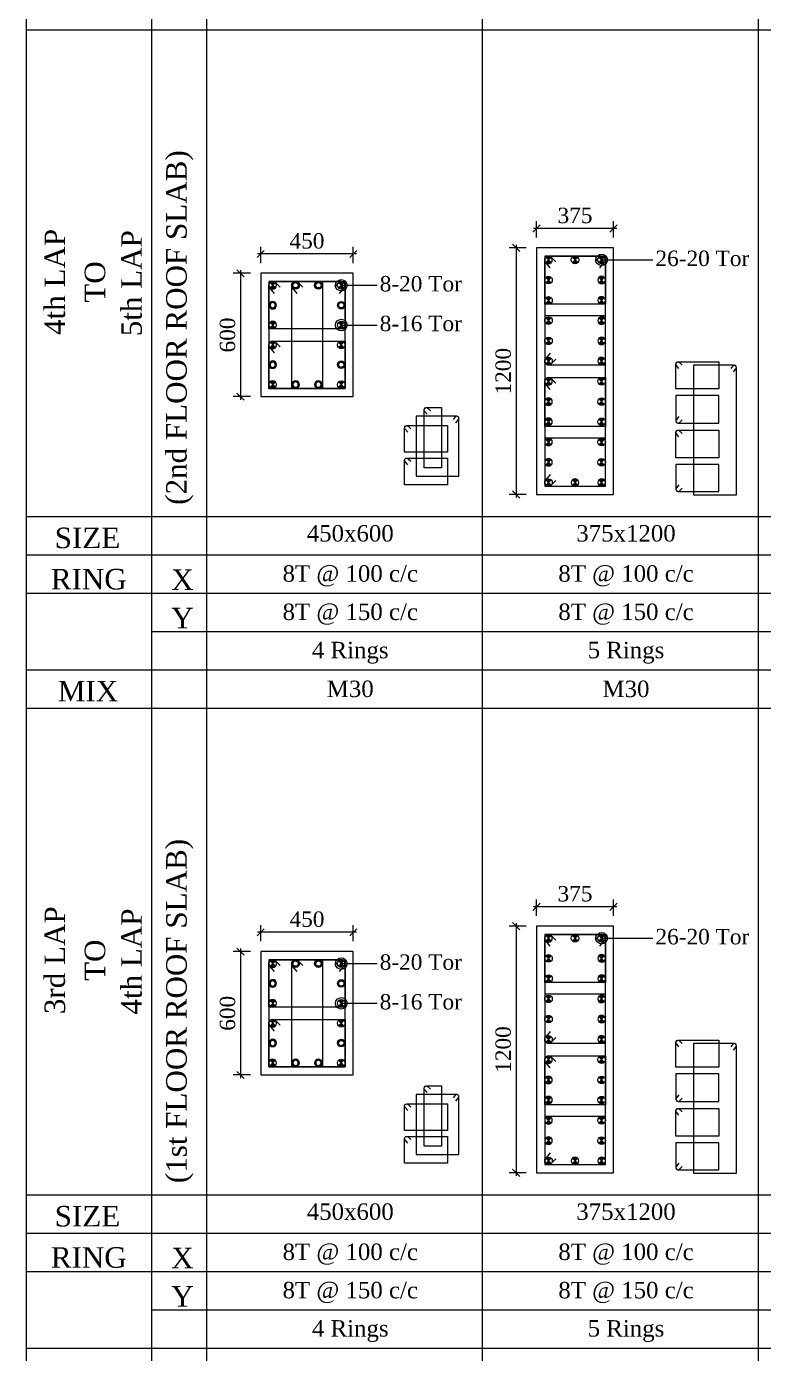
# Model space of a CAD drawing. Header units: metres. Extents: x 95882 to 260884, y 3603 to 81317.
# Drawn here: x 177085 to 180667, y 19469 to 25923 of the extents above; entities that cross this region are included whole.
import ezdxf
from ezdxf.enums import TextEntityAlignment as Align

# ---------------------------------------------------------------- set-up
doc = ezdxf.new("R2010")
doc.units = ezdxf.units.M
doc.header["$LTSCALE"] = 0.05
doc.header["$MEASUREMENT"] = 0
doc.header["$PDMODE"] = 34
doc.header["$PDSIZE"] = -2.5
doc.layers.get('0').update_dxf_attribs({"linetype": 'CONTINUOUS', "lineweight": 0})
doc.layers.get('DEFPOINTS').update_dxf_attribs({"linetype": 'CONTINUOUS'})
for name, color, linetype, lineweight in [('S-DIM-R', 7, 'CONTINUOUS', 9), ('S-SECTION', 5, 'CONTINUOUS', 5), ('S-SECTION MARK', 124, 'CONTINUOUS', 0), ('S-SHEET', 251, 'CONTINUOUS', 0), ('S-STEEL COL_DIA', 1, 'CONTINUOUS', 9), ('S-STEEL RING', 1, 'CONTINUOUS', 9), ('S-TEXT', 7, 'CONTINUOUS', 0), ('S-TEXT COL SIZE', 7, 'CONTINUOUS', 15), ('S-TEXT MIX', 1, 'CONTINUOUS', 15), ('S-TEXT RINGS', 7, 'CONTINUOUS', 15)]:
    doc.layers.add(name, color=color, linetype=linetype, lineweight=lineweight)
doc.styles.add('AAPL-ADRESS tahoma', font='tahoma.ttf')
doc.styles.add('S-ROMANS', font='times.ttf')
doc.styles.get("Standard").update_dxf_attribs({"font": 'times.ttf'})
doc.styles.add('TEXT', font='times.ttf')
doc.dimstyles.new('75mm', dxfattribs={"dimscale": 140, "dimtxt": 1, "dimasz": 0.35, "dimexe": 0.5, "dimexo": 1, "dimgap": 0.01, "dimtad": 0, "dimdec": 0, "dimzin": 12, "dimdsep": 46, "dimtxsty": 'AAPL-ADRESS tahoma', "dimblk": 'OBLIQUE', "dimcen": 0.35, "dimdle": 0.01, "dimse1": 1, "dimse2": 1, "dimclrd": 256, "dimclre": 256, "dimclrt": 256, "dimadec": 0, "dimazin": 3, "dimtfac": 1, "dimtdec": 0, "dimtmove": 1, "dimatfit": 3, "dimldrblk": 'DOTSMALL', "dimfxl": 1, "dimtolj": 1, "dimtzin": 0, "dimarcsym": 1})
doc.dimstyles.new('S_DIM', dxfattribs={"dimtxt": 75, "dimasz": 35, "dimexe": 35, "dimexo": 50, "dimgap": 25, "dimtad": 1, "dimdec": 0, "dimzin": 0, "dimdsep": 46, "dimtxsty": 'Standard', "dimblk": 'OBLIQUE', "dimcen": 0.09, "dimdle": 15, "dimclrd": 256, "dimclre": 256, "dimclrt": 256, "dimadec": 0, "dimazin": 0, "dimtfac": 1, "dimtdec": 0, "dimtofl": 0, "dimtmove": 0, "dimatfit": 3, "dimfxl": 1, "dimtolj": 1, "dimtzin": 0, "dimlwd": -1, "dimlwe": -1, "dimarcsym": 0})

# ---------------------------------------------------------------- blocks, each defined once
blk = doc.blocks.new('_Oblique')
at = {"color": 0, "linetype": 'ByBlock', "lineweight": -2}
blk.add_line((-0.5, -0.5), (0.5, 0.5), dxfattribs=at)
blk = doc.blocks.new('*D474')
at = {"layer": 'DEFPOINTS', "color": 0, "transparency": 16777216}
for p in [(178223, 21517.5), (178223, 21423.4, 0), (178673, 21423.4, 0)]:
    blk.add_point(p, dxfattribs=at)
at = {"layer": 'S-DIM-R', "transparency": 16777216}
for p, q in [((178688, 21517.5), (178208, 21517.5)), ((178223, 21473.4), (178223, 21552.5)), ((178673, 21473.4), (178673, 21552.5))]:
    blk.add_line(p, q, dxfattribs=at)
at = {"layer": 'S-DIM-R', "transparency": 16777216, "xscale": 35, "yscale": 35, "zscale": 35, "rotation": 180}
blk.add_blockref('_Oblique', (178223, 21517.5), dxfattribs=at)
at = {"layer": 'S-DIM-R', "transparency": 16777216, "xscale": 35, "yscale": 35, "zscale": 35}
blk.add_blockref('_Oblique', (178673, 21517.5), dxfattribs=at)
at = {"layer": 'S-DIM-R', "transparency": 16777216, "insert": (178448, 21580.7), "char_height": 75, "attachment_point": 5}
blk.add_mtext('\\A1;450', dxfattribs=at)
blk = doc.blocks.new('*U4')
at = {"layer": 'S-STEEL COL_DIA'}
h = blk.add_hatch(color=256, dxfattribs=at)
h.dxf.hatch_style = 1
h.paths.add_polyline_path([(0, 0), (0, -18.5, 0.198912), (13, -13)])
h.paths.add_polyline_path([(0, 0), (-13, -13, 0.198912), (0, -18.5)])
h.paths.add_polyline_path([(0, 18.5, 0.198912), (-13, 13), (0, 0)])
h.paths.add_polyline_path([(13, 13, 0.198912), (0, 18.5), (0, 0)])
at = {"layer": 'S-STEEL COL_DIA', "lineweight": 5}
for p, q in [((-13, 13), (13, -13)), ((13, 13), (-13, -13))]:
    blk.add_line(p, q, dxfattribs=at)
blk.add_circle((0, 0), 18.5, dxfattribs=at)
blk = doc.blocks.new('*U5')
at = {"layer": 'S-STEEL COL_DIA'}
h = blk.add_hatch(color=256, dxfattribs=at)
h.dxf.hatch_style = 1
h.paths.add_polyline_path([(-18.5, 0, 1), (18.5, 0, 1)])
h.paths.add_polyline_path([(13, 0, -1), (-13, 0, -1)], flags=16)
at = {"layer": 'S-STEEL COL_DIA', "lineweight": 5}
for radius in [18.5, 13]:
    blk.add_circle((0, 0), radius, dxfattribs=at)
blk = doc.blocks.new('*D475')
at = {"layer": 'DEFPOINTS', "color": 0, "transparency": 16777216}
for p in [(178223, 21423.4, -0.1), (178124.8, 20823.4), (178223, 20823.4, -0.1)]:
    blk.add_point(p, dxfattribs=at)
at = {"layer": 'S-DIM-R', "transparency": 16777216}
for p, q in [((178124.8, 21438.4), (178124.8, 20808.4)), ((178173, 21423.4), (178089.8, 21423.4)), ((178173, 20823.4), (178089.8, 20823.4))]:
    blk.add_line(p, q, dxfattribs=at)
at = {"layer": 'S-DIM-R', "transparency": 16777216, "xscale": 35, "yscale": 35, "zscale": 35}
for p, rotation in [((178124.8, 21423.4), 90), ((178124.8, 20823.4), 270)]:
    blk.add_blockref('_Oblique', p, dxfattribs=dict(at, rotation=rotation))
at = {"layer": 'S-DIM-R', "transparency": 16777216, "insert": (178061.7, 21123.4), "char_height": 75, "attachment_point": 5, "rotation": 90}
blk.add_mtext('\\A1;600', dxfattribs=at)
blk = doc.blocks.new('*D494')
at = {"layer": 'DEFPOINTS', "color": 0, "transparency": 16777216}
for p in [(179563.6, 21547.1, -0.1), (179465.4, 20347.1), (179563.6, 20347.1, -0.1)]:
    blk.add_point(p, dxfattribs=at)
at = {"layer": 'S-DIM-R', "transparency": 16777216}
for p, q in [((179465.4, 21562.1), (179465.4, 20332.1)), ((179513.6, 21547.1), (179430.4, 21547.1)), ((179513.6, 20347.1), (179430.4, 20347.1))]:
    blk.add_line(p, q, dxfattribs=at)
at = {"layer": 'S-DIM-R', "transparency": 16777216, "xscale": 35, "yscale": 35, "zscale": 35}
for p, rotation in [((179465.4, 21547.1), 90), ((179465.4, 20347.1), 270)]:
    blk.add_blockref('_Oblique', p, dxfattribs=dict(at, rotation=rotation))
at = {"layer": 'S-DIM-R', "transparency": 16777216, "insert": (179402.2, 20947.1), "char_height": 75, "attachment_point": 5, "rotation": 90}
blk.add_mtext('\\A1;1200', dxfattribs=at)
blk = doc.blocks.new('*D495')
at = {"layer": 'DEFPOINTS', "color": 0, "transparency": 16777216}
for p in [(179563.6, 21641.3), (179563.6, 21547.1, 0), (179938.6, 21547.1, 0)]:
    blk.add_point(p, dxfattribs=at)
at = {"layer": 'S-DIM-R', "transparency": 16777216}
for p, q in [((179953.6, 21641.3), (179548.6, 21641.3)), ((179563.6, 21597.1), (179563.6, 21676.3)), ((179938.6, 21597.1), (179938.6, 21676.3))]:
    blk.add_line(p, q, dxfattribs=at)
at = {"layer": 'S-DIM-R', "transparency": 16777216, "xscale": 35, "yscale": 35, "zscale": 35, "rotation": 180}
blk.add_blockref('_Oblique', (179563.6, 21641.3), dxfattribs=at)
at = {"layer": 'S-DIM-R', "transparency": 16777216, "xscale": 35, "yscale": 35, "zscale": 35}
blk.add_blockref('_Oblique', (179938.6, 21641.3), dxfattribs=at)
at = {"layer": 'S-DIM-R', "transparency": 16777216, "insert": (179751.1, 21704.5), "char_height": 75, "attachment_point": 5}
blk.add_mtext('\\A1;375', dxfattribs=at)
blk = doc.blocks.new('*D512')
at = {"layer": 'DEFPOINTS', "color": 0, "transparency": 16777216}
for p in [(178223, 24817.1), (178223, 24722.9, 0), (178673, 24722.9, 0)]:
    blk.add_point(p, dxfattribs=at)
at = {"layer": 'S-DIM-R', "transparency": 16777216}
for p, q in [((178223, 24772.9), (178223, 24852.1)), ((178673, 24772.9), (178673, 24852.1)), ((178688, 24817.1), (178208, 24817.1))]:
    blk.add_line(p, q, dxfattribs=at)
at = {"layer": 'S-DIM-R', "transparency": 16777216, "xscale": 35, "yscale": 35, "zscale": 35, "rotation": 180}
blk.add_blockref('_Oblique', (178223, 24817.1), dxfattribs=at)
at = {"layer": 'S-DIM-R', "transparency": 16777216, "xscale": 35, "yscale": 35, "zscale": 35}
blk.add_blockref('_Oblique', (178673, 24817.1), dxfattribs=at)
at = {"layer": 'S-DIM-R', "transparency": 16777216, "insert": (178448, 24880.2), "char_height": 75, "attachment_point": 5}
blk.add_mtext('\\A1;450', dxfattribs=at)
blk = doc.blocks.new('*D513')
at = {"layer": 'DEFPOINTS', "color": 0, "transparency": 16777216}
for p in [(178223, 24722.9, -0.1), (178124.8, 24122.9), (178223, 24122.9, -0.1)]:
    blk.add_point(p, dxfattribs=at)
at = {"layer": 'S-DIM-R', "transparency": 16777216}
for p, q in [((178173, 24722.9), (178089.8, 24722.9)), ((178124.8, 24737.9), (178124.8, 24107.9)), ((178173, 24122.9), (178089.8, 24122.9))]:
    blk.add_line(p, q, dxfattribs=at)
at = {"layer": 'S-DIM-R', "transparency": 16777216, "xscale": 35, "yscale": 35, "zscale": 35}
for p, rotation in [((178124.8, 24722.9), 90), ((178124.8, 24122.9), 270)]:
    blk.add_blockref('_Oblique', p, dxfattribs=dict(at, rotation=rotation))
at = {"layer": 'S-DIM-R', "transparency": 16777216, "insert": (178061.7, 24422.9), "char_height": 75, "attachment_point": 5, "rotation": 90}
blk.add_mtext('\\A1;600', dxfattribs=at)
blk = doc.blocks.new('*D532')
at = {"layer": 'DEFPOINTS', "color": 0, "transparency": 16777216}
for p in [(179563.6, 24846.7, -0.1), (179465.4, 23646.7), (179563.6, 23646.7, -0.1)]:
    blk.add_point(p, dxfattribs=at)
at = {"layer": 'S-DIM-R', "transparency": 16777216}
for p, q in [((179465.4, 24861.7), (179465.4, 23631.7)), ((179513.6, 24846.7), (179430.4, 24846.7)), ((179513.6, 23646.7), (179430.4, 23646.7))]:
    blk.add_line(p, q, dxfattribs=at)
at = {"layer": 'S-DIM-R', "transparency": 16777216, "xscale": 35, "yscale": 35, "zscale": 35}
for p, rotation in [((179465.4, 24846.7), 90), ((179465.4, 23646.7), 270)]:
    blk.add_blockref('_Oblique', p, dxfattribs=dict(at, rotation=rotation))
at = {"layer": 'S-DIM-R', "transparency": 16777216, "insert": (179402.2, 24246.7), "char_height": 75, "attachment_point": 5, "rotation": 90}
blk.add_mtext('\\A1;1200', dxfattribs=at)
blk = doc.blocks.new('*D533')
at = {"layer": 'DEFPOINTS', "color": 0, "transparency": 16777216}
for p in [(179563.6, 24940.8), (179563.6, 24846.7, 0), (179938.6, 24846.7, 0)]:
    blk.add_point(p, dxfattribs=at)
at = {"layer": 'S-DIM-R', "transparency": 16777216}
for p, q in [((179953.6, 24940.8), (179548.6, 24940.8)), ((179563.6, 24896.7), (179563.6, 24975.8)), ((179938.6, 24896.7), (179938.6, 24975.8))]:
    blk.add_line(p, q, dxfattribs=at)
at = {"layer": 'S-DIM-R', "transparency": 16777216, "xscale": 35, "yscale": 35, "zscale": 35, "rotation": 180}
blk.add_blockref('_Oblique', (179563.6, 24940.8), dxfattribs=at)
at = {"layer": 'S-DIM-R', "transparency": 16777216, "xscale": 35, "yscale": 35, "zscale": 35}
blk.add_blockref('_Oblique', (179938.6, 24940.8), dxfattribs=at)
at = {"layer": 'S-DIM-R', "transparency": 16777216, "insert": (179751.1, 25004.1), "char_height": 75, "attachment_point": 5}
blk.add_mtext('\\A1;375', dxfattribs=at)

msp = doc.modelspace()

# ---------------------------------------------------------------- linework, layer by layer
at = {"layer": 'S-SECTION'}
for points, elevation in [([(179563.6, 23646.7), (179938.6, 23646.7), (179938.6, 24846.7), (179563.6, 24846.7)], -0.2), ([(178223, 24122.9), (178673, 24122.9), (178673, 24722.9), (178223, 24722.9)], -0.1), ([(179563.6, 20347.1), (179938.6, 20347.1), (179938.6, 21547.1), (179563.6, 21547.1)], -0.2), ([(178223, 20823.4), (178673, 20823.4), (178673, 21423.4), (178223, 21423.4)], 0)]:
    msp.add_lwpolyline(points, close=True, dxfattribs=dict(at, elevation=elevation))
at = {"layer": 'S-SHEET', "color": 0}
for p, q in [((177084.5, 8286.5, 0), (177084.5, 49003.5, 0)), ((177084.5, 8286.5, -0.1), (177084.5, 49003.5, -0.1)), ((177084.5, 8286.5, -0.1), (177084.5, 49003.5, -0.1)), ((177084.5, 25906.6, 0), (198068.5, 25906.6, -0.1))]:
    msp.add_line(p, q, dxfattribs=at)
at = {"layer": 'S-SHEET', "ltscale": 25}
for p, q in [((177691.8, 49003.5, 0), (177691.8, 16194.5)), ((177959.6, 49003.5, 0), (177959.6, 9408.8, 0)), ((177959.6, 49003.5, 0), (177959.6, 8286.5, 0)), ((177691.8, 25906.6, 0), (177691.8, 22793.6, 0)), ((177691.8, 22607), (177691.8, 19494))]:
    msp.add_line(p, q, dxfattribs=at)
at = {"layer": 'S-SHEET'}
for p, q in [((179300.2, 49003.5, 0), (179300.2, 9408.8, 0)), ((180640.8, 49003.5, 0.1), (180640.8, 9408.8, 0)), ((180640.8, 49003.5, 0.1), (180640.8, 9408.8, 0)), ((177084.5, 23540, 0), (198068.5, 23540, -0.1)), ((177084.5, 23353.9, 0), (198068.5, 23353.9, -0.1)), ((177084.5, 23353.9, 0), (198068.5, 23353.9, -0.1)), ((177084.5, 23166.8, 0), (198068.5, 23166.8, -0.1)), ((177691.8, 22980.2, 0), (198068.5, 22980.2, -0.1)), ((177084.5, 22793.6, 0), (198068.5, 22793.6, -0.1)), ((177084.5, 22607, 0), (198068.5, 22607, 0)), ((177084.5, 22607, 0), (198068.5, 22607, -0.1)), ((177084.5, 20240.5, 0), (198068.5, 20240.5, 0)), ((177084.5, 20054.4, 0), (198068.5, 20054.4, 0)), ((177084.5, 20054.4, 0), (198068.5, 20054.4, 0)), ((177084.5, 19867.3, 0), (198068.5, 19867.3, 0)), ((177691.8, 19680.7, 0), (198068.5, 19680.7, 0)), ((177084.5, 19494, 0), (198068.5, 19494, 0))]:
    msp.add_line(p, q, dxfattribs=at)
at = {"layer": 'S-STEEL RING'}
for points, elevation in [([(179872, 24749.1), (179894.5, 24776.5, 0.633211), (179880.2, 24806.7), (179603.6, 24806.7), (179603.6, 23686.7), (179898.6, 23686.7), (179898.6, 24788.2, 0.666768), (179867.2, 24801.3), (179849.4, 24778.7)], -0.2), ([(178606.4, 24625.4), (178628.9, 24652.8, 0.633211), (178614.6, 24682.9), (178263, 24682.9), (178263, 24162.9), (178633, 24162.9), (178633, 24664.5, 0.666768), (178601.6, 24677.6), (178583.8, 24654.9)], -0.1), ([(180520.9, 24243.1), (180533.5, 24258.5, 0.633211), (180525.5, 24275.4), (180327.8, 24275.4), (180327.8, 23645.4), (180535.9, 23645.4), (180535.9, 24265.1, 0.666768), (180518.2, 24272.4), (180508.2, 24259.7)], -0.1), ([(179171.5, 23995.6), (179184.1, 24011, 0.633211), (179176.1, 24027.9), (178978.3, 24027.9), (178978.3, 23735.4), (179186.5, 23735.4), (179186.5, 24017.5, 0.666768), (179168.8, 24024.9), (179158.7, 24012.2)], -0.1), ([(179872, 21449.6), (179894.5, 21476.9, 0.633211), (179880.2, 21507.1), (179603.6, 21507.1), (179603.6, 20387.1), (179898.6, 20387.1), (179898.6, 21488.6, 0.666768), (179867.2, 21501.7), (179849.4, 21479.1)], -0.2), ([(178606.4, 21325.9), (178628.9, 21353.2, 0.633211), (178614.6, 21383.4), (178263, 21383.4), (178263, 20863.4), (178633, 20863.4), (178633, 21364.9, 0.666768), (178601.6, 21378), (178583.8, 21355.4)], -0.1), ([(180520.9, 20943.5), (180533.5, 20958.9, 0.633211), (180525.5, 20975.9), (180327.8, 20975.9), (180327.8, 20345.9), (180535.9, 20345.9), (180535.9, 20965.5, 0.666768), (180518.2, 20972.9), (180508.2, 20960.1)], -0.1), ([(179171.5, 20696), (179184.1, 20711.4, 0.633211), (179176.1, 20728.4), (178978.3, 20728.4), (178978.3, 20435.9), (179186.5, 20435.9), (179186.5, 20718, 0.666768), (179168.8, 20725.3), (179158.7, 20712.6)], -0.1)]:
    msp.add_lwpolyline(points, format="xyb", dxfattribs=dict(at, elevation=elevation))
at = {"layer": 'S-STEEL RING', "color": 3}
for points, elevation in [([(179630.3, 24749.1), (179607.8, 24776.5, -0.633211), (179622.1, 24806.7), (179898.6, 24806.7), (179898.6, 24572.6), (179603.6, 24572.6), (179603.6, 24788.2, -0.666768), (179635.1, 24801.3), (179657.9, 24778.7)], -0.2), ([(178289.7, 24625.4), (178267.2, 24652.8, -0.633211), (178281.5, 24682.9), (178633, 24682.9), (178633, 24452.7), (178263, 24452.7), (178263, 24664.5, -0.666768), (178294.5, 24677.6), (178317.3, 24654.9)], -0.1), ([(179630.3, 24335), (179607.8, 24307.6, 0.633211), (179622.1, 24277.4), (179898.6, 24277.4), (179898.6, 24516), (179603.6, 24516), (179603.6, 24295.9, 0.666768), (179635.1, 24282.8), (179657.9, 24305.4)], -0.2), ([(178289.7, 24335.7), (178267.2, 24363.1, -0.633211), (178281.5, 24393.2), (178633, 24393.2), (178633, 24162.9), (178263, 24162.9), (178263, 24374.8, -0.666768), (178294.5, 24387.9), (178317.3, 24365.2)], -0.1), ([(180256.3, 24259.5), (180243.7, 24274.9, -0.633211), (180251.7, 24291.8), (180449.5, 24291.8), (180449.5, 24160.2), (180241.3, 24160.2), (180241.3, 24281.4, -0.666768), (180259, 24288.8), (180271.9, 24276.1)], -0.1), ([(179630.3, 24158.4), (179607.8, 24185.7, -0.633211), (179622.1, 24215.9), (179898.6, 24215.9), (179898.6, 23977.3), (179603.6, 23977.3), (179603.6, 24197.4, -0.666768), (179635.1, 24210.5), (179657.9, 24187.9)], -0.2), ([(180256.3, 24026.5), (180243.7, 24011.1, 0.633211), (180251.7, 23994.1), (180449.5, 23994.1), (180449.5, 24128.3), (180241.3, 24128.3), (180241.3, 24004.5, 0.666768), (180259, 23997.1), (180271.9, 24009.9)], -0.1), ([(178937.6, 23949.6), (178925, 23965, -0.633211), (178933, 23981.9), (179130.8, 23981.9), (179130.8, 23852.4), (178922.7, 23852.4), (178922.7, 23971.6, -0.666768), (178940.4, 23978.9), (178953.2, 23966.2)], -0.1), ([(180256.3, 23927.1), (180243.7, 23942.5, -0.633211), (180251.7, 23959.5), (180449.5, 23959.5), (180449.5, 23825.3), (180241.3, 23825.3), (180241.3, 23949.1, -0.666768), (180259, 23956.5), (180271.9, 23943.8)], -0.1), ([(179630.3, 23744.2), (179607.8, 23716.8, 0.633211), (179622.1, 23686.7), (179898.6, 23686.7), (179898.6, 23920.7), (179603.6, 23920.7), (179603.6, 23705.1, 0.666768), (179635.1, 23692), (179657.9, 23714.7)], -0.2), ([(178937.6, 23791.8), (178925, 23807.2, -0.633211), (178933, 23824.2), (179130.8, 23824.2), (179130.8, 23694.6), (178922.7, 23694.6), (178922.7, 23813.8, -0.666768), (178940.4, 23821.2), (178953.2, 23808.4)], -0.1), ([(180256.3, 23694.2), (180243.7, 23678.8, 0.633211), (180251.7, 23661.8), (180449.5, 23661.8), (180449.5, 23793.5), (180241.3, 23793.5), (180241.3, 23672.2, 0.666768), (180259, 23664.8), (180271.9, 23677.6)], -0.1), ([(179630.3, 21449.6), (179607.8, 21476.9, -0.633211), (179622.1, 21507.1), (179898.6, 21507.1), (179898.6, 21273), (179603.6, 21273), (179603.6, 21488.6, -0.666768), (179635.1, 21501.7), (179657.9, 21479.1)], -0.2), ([(178289.7, 21325.9), (178267.2, 21353.2, -0.633211), (178281.5, 21383.4), (178633, 21383.4), (178633, 21153.1), (178263, 21153.1), (178263, 21364.9, -0.666768), (178294.5, 21378), (178317.3, 21355.4)], -0.1), ([(179630.3, 21035.4), (179607.8, 21008, 0.633211), (179622.1, 20977.9), (179898.6, 20977.9), (179898.6, 21216.5), (179603.6, 21216.5), (179603.6, 20996.3, 0.666768), (179635.1, 20983.2), (179657.9, 21005.9)], -0.2), ([(178289.7, 21036.1), (178267.2, 21063.5, -0.633211), (178281.5, 21093.7), (178633, 21093.7), (178633, 20863.4), (178263, 20863.4), (178263, 21075.2, -0.666768), (178294.5, 21088.3), (178317.3, 21065.7)], -0.1), ([(180256.3, 20959.9), (180243.7, 20975.3, -0.633211), (180251.7, 20992.3), (180449.5, 20992.3), (180449.5, 20860.6), (180241.3, 20860.6), (180241.3, 20981.9, -0.666768), (180259, 20989.2), (180271.9, 20976.5)], -0.1), ([(179630.3, 20858.8), (179607.8, 20886.2, -0.633211), (179622.1, 20916.3), (179898.6, 20916.3), (179898.6, 20677.7), (179603.6, 20677.7), (179603.6, 20897.9, -0.666768), (179635.1, 20911), (179657.9, 20888.3)], -0.2), ([(180256.3, 20726.9), (180243.7, 20711.5, 0.633211), (180251.7, 20694.6), (180449.5, 20694.6), (180449.5, 20828.8), (180241.3, 20828.8), (180241.3, 20704.9, 0.666768), (180259, 20697.6), (180271.9, 20710.3)], -0.1), ([(178937.6, 20650), (178925, 20665.4, -0.633211), (178933, 20682.4), (179130.8, 20682.4), (179130.8, 20552.8), (178922.7, 20552.8), (178922.7, 20672, -0.666768), (178940.4, 20679.4), (178953.2, 20666.6)], -0.1), ([(180256.3, 20627.6), (180243.7, 20643, -0.633211), (180251.7, 20659.9), (180449.5, 20659.9), (180449.5, 20525.7), (180241.3, 20525.7), (180241.3, 20649.6, -0.666768), (180259, 20656.9), (180271.9, 20644.2)], -0.1), ([(179630.3, 20444.6), (179607.8, 20417.3, 0.633211), (179622.1, 20387.1), (179898.6, 20387.1), (179898.6, 20621.2), (179603.6, 20621.2), (179603.6, 20405.5, 0.666768), (179635.1, 20392.4), (179657.9, 20415.1)], -0.2), ([(178937.6, 20492.3), (178925, 20507.6, -0.633211), (178933, 20524.6), (179130.8, 20524.6), (179130.8, 20395.1), (178922.7, 20395.1), (178922.7, 20514.2, -0.666768), (178940.4, 20521.6), (178953.2, 20508.9)], -0.1), ([(180256.3, 20394.6), (180243.7, 20379.2, 0.633211), (180251.7, 20362.3), (180449.5, 20362.3), (180449.5, 20493.9), (180241.3, 20493.9), (180241.3, 20372.6, 0.666768), (180259, 20365.3), (180271.9, 20378)], -0.1)]:
    msp.add_lwpolyline(points, format="xyb", dxfattribs=dict(at, elevation=elevation))
at = {"layer": 'S-STEEL RING', "color": 4}
msp.add_lwpolyline([(178400.7, 24625.4), (178378.3, 24652.8, -0.633211), (178392.5, 24682.9), (178523.6, 24682.9), (178523.6, 24162.9), (178374.1, 24162.9), (178374.1, 24664.5, -0.666768), (178405.5, 24677.6), (178428.4, 24654.9)], format="xyb", dxfattribs=at)
at = {"layer": 'S-STEEL RING', "color": 4, "elevation": 0}
for points in [[(179032.6, 24037.5), (179020, 24052.9, -0.633211), (179028, 24069.9), (179101.7, 24069.9), (179101.7, 23777.4), (179017.6, 23777.4), (179017.6, 24059.5, -0.666768), (179035.3, 24066.9), (179048.1, 24054.1)], [(178400.7, 21325.9), (178378.3, 21353.2, -0.633211), (178392.5, 21383.4), (178523.6, 21383.4), (178523.6, 20863.4), (178374.1, 20863.4), (178374.1, 21364.9, -0.666768), (178405.5, 21378), (178428.4, 21355.4)], [(179032.6, 20738), (179020, 20753.4, -0.633211), (179028, 20770.3), (179101.7, 20770.3), (179101.7, 20477.8), (179017.6, 20477.8), (179017.6, 20759.9, -0.666768), (179035.3, 20767.3), (179048.1, 20754.6)]]:
    msp.add_lwpolyline(points, format="xyb", dxfattribs=at)

# ---------------------------------------------------------------- block references
at = {"layer": 'S-STEEL COL_DIA', "xscale": -1}
for name, p in [('*U4', (179622.1, 24788.2, -0.2)), ('*U4', (178281.5, 24664.5, -0.1)), ('*U5', (178281.5, 24567.9)), ('*U4', (178281.5, 24471.3)), ('*U4', (178281.5, 24374.8)), ('*U5', (178281.5, 24278.2)), ('*U4', (179622.1, 24197.4, -0.2)), ('*U4', (178281.5, 24181.6, -0.1)), ('*U4', (179622.1, 24099, -0.2)), ('*U4', (179622.1, 24000.5, -0.2)), ('*U4', (179622.1, 23902, -0.2)), ('*U4', (179622.1, 23803.6, -0.2)), ('*U4', (179622.1, 21488.6, -0.2)), ('*U4', (178281.5, 21364.9, -0.1)), ('*U5', (178281.5, 21268.3, 0)), ('*U4', (178281.5, 21171.8, 0)), ('*U4', (178281.5, 21075.2, 0)), ('*U5', (178281.5, 20978.6, 0)), ('*U4', (179622.1, 20897.9, -0.2)), ('*U4', (178281.5, 20882.1, -0.1)), ('*U4', (179622.1, 20799.4, -0.2)), ('*U4', (179622.1, 20700.9, -0.2)), ('*U4', (179622.1, 20602.5, -0.2)), ('*U4', (179622.1, 20504, -0.2))]:
    msp.add_blockref(name, p, dxfattribs=at)
at = {"layer": 'S-STEEL COL_DIA'}
for name, p in [('*U4', (179751.1, 24788.2, -0.2)), ('*U4', (179880.2, 24788.2, -0.2)), ('*U5', (178392.5, 24664.5)), ('*U5', (178503.6, 24664.5)), ('*U4', (178614.6, 24664.5, -0.1)), ('*U5', (178614.6, 24567.9)), ('*U4', (178614.6, 24471.3)), ('*U4', (178614.6, 24374.8)), ('*U5', (178614.6, 24278.2)), ('*U4', (179880.2, 24197.4, -0.2)), ('*U4', (178614.6, 24181.6, -0.1)), ('*U4', (179880.2, 24099, -0.2)), ('*U4', (179880.2, 24000.5, -0.2)), ('*U4', (179880.2, 23902, -0.2)), ('*U4', (179880.2, 23803.6, -0.2)), ('*U4', (179751.1, 21488.6, -0.2)), ('*U4', (179880.2, 21488.6, -0.2)), ('*U5', (178392.5, 21364.9, 0)), ('*U5', (178503.6, 21364.9, 0)), ('*U4', (178614.6, 21364.9, -0.1)), ('*U5', (178614.6, 21268.3, 0)), ('*U4', (178614.6, 21171.8, 0)), ('*U4', (178614.6, 21075.2, 0)), ('*U5', (178614.6, 20978.6, 0)), ('*U4', (179880.2, 20897.9, -0.2)), ('*U4', (178614.6, 20882.1, -0.1)), ('*U4', (179880.2, 20799.4, -0.2)), ('*U4', (179880.2, 20700.9, -0.2)), ('*U4', (179880.2, 20602.5, -0.2)), ('*U4', (179880.2, 20504, -0.2))]:
    msp.add_blockref(name, p, dxfattribs=at)
at = {"layer": 'S-STEEL COL_DIA', "rotation": 180}
for p in [(179622.1, 24689.7, -0.2), (179622.1, 24591.3, -0.2), (179622.1, 24492.8, -0.2), (179622.1, 24394.4, -0.2), (179622.1, 24295.9, -0.2), (179622.1, 23705.1, -0.2), (179622.1, 21390.2, -0.2), (179622.1, 21291.7, -0.2), (179622.1, 21193.3, -0.2), (179622.1, 21094.8, -0.2), (179622.1, 20996.3, -0.2), (179622.1, 20405.5, -0.2)]:
    msp.add_blockref('*U4', p, dxfattribs=at)
at = {"layer": 'S-STEEL COL_DIA', "xscale": -1, "rotation": 180}
for name, p in [('*U4', (179880.2, 24689.7, -0.2)), ('*U4', (179880.2, 24591.3, -0.2)), ('*U4', (179880.2, 24492.8, -0.2)), ('*U4', (179880.2, 24394.4, -0.2)), ('*U4', (179880.2, 24295.9, -0.2)), ('*U5', (178392.5, 24181.4)), ('*U5', (178503.6, 24181.4)), ('*U4', (179751.1, 23705.1, -0.2)), ('*U4', (179880.2, 23705.1, -0.2)), ('*U4', (179880.2, 21390.2, -0.2)), ('*U4', (179880.2, 21291.7, -0.2)), ('*U4', (179880.2, 21193.3, -0.2)), ('*U4', (179880.2, 21094.8, -0.2)), ('*U4', (179880.2, 20996.3, -0.2)), ('*U5', (178392.5, 20881.8, 0)), ('*U5', (178503.6, 20881.8, 0)), ('*U4', (179751.1, 20405.5, -0.2)), ('*U4', (179880.2, 20405.5, -0.2))]:
    msp.add_blockref(name, p, dxfattribs=at)

# ---------------------------------------------------------------- texts
at = {"layer": 'S-TEXT', "color": 7, "style": 'S-ROMANS'}
for s, p in [('(2nd FLOOR ROOF SLAB)', (177863.2, 23596.8, -0.1)), ('(1st FLOOR ROOF SLAB)', (177863.2, 20297.2, -0.1))]:
    msp.add_text(s, height=100, rotation=90, dxfattribs=at).set_placement(p)
for s, p in [('4th LAP', (177222, 24680.9, -0.1)), ('5th LAP', (177594.6, 24674.7, -0.1)), ('TO', (177417, 24680.9, -0.1)), ('3rd LAP', (177222, 21381.4, 0)), ('4th LAP', (177594.6, 21375.1, 0)), ('TO', (177417, 21381.4, 0))]:
    msp.add_text(s, height=100, rotation=90, dxfattribs=at).set_placement(p, align=Align.MIDDLE_CENTER)
at = {"layer": 'S-TEXT', "color": 7}
for s, height, style, p in [('26-20 Tor ', 75, 'TEXT', (180142.1, 24758.3, -0.2)), ('8-20 Tor ', 75, 'TEXT', (178801.5, 24634.6, -0.1)), ('8-16 Tor ', 75, 'TEXT', (178801.5, 24441.4, -0.1)), ('SIZE', 100, 'S-ROMANS', (177221.4, 23385.9, 0)), ('RING', 100, 'S-ROMANS', (177202.5, 23185.2, 0)), ('X', 100, 'S-ROMANS', (177787.9, 23182.3, -0.1)), ('Y', 100, 'S-ROMANS', (177787.9, 22995.7, -0.1)), ('MIX', 100, 'S-ROMANS', (177236.5, 22640.5, 0)), ('26-20 Tor ', 75, 'TEXT', (180142.1, 21458.7, -0.2)), ('8-20 Tor ', 75, 'TEXT', (178801.5, 21335, -0.1)), ('8-16 Tor ', 75, 'TEXT', (178801.5, 21141.8, 0)), ('SIZE', 100, 'S-ROMANS', (177221.4, 20086.3, 0)), ('RING', 100, 'S-ROMANS', (177202.5, 19885.6, 0)), ('X', 100, 'S-ROMANS', (177787.9, 19882.8, -0.1)), ('Y', 100, 'S-ROMANS', (177787.9, 19696.1, -0.1))]:
    msp.add_text(s, height=height, dxfattribs=dict(at, style=style)).set_placement(p)
at = {"layer": 'S-TEXT COL SIZE', "color": 4, "style": 'S-ROMANS'}
for p in [(178658.3, 23458.2, -0.1), (178658.3, 20158.6, -0.1)]:
    msp.add_text('450x600', height=80, dxfattribs=at).set_placement(p, align=Align.MIDDLE_CENTER)
at = {"layer": 'S-TEXT COL SIZE', "color": 3, "style": 'S-ROMANS'}
for p in [(179998.9, 23458.2, -0.1), (179998.9, 20158.6, -0.1)]:
    msp.add_text('375x1200', height=80, dxfattribs=at).set_placement(p, align=Align.MIDDLE_CENTER)
at = {"layer": 'S-TEXT MIX', "style": 'S-ROMANS'}
for p in [(178658.3, 22701.5, -0.1), (179998.9, 22701.5, -0.1)]:
    msp.add_text('M30', height=80, dxfattribs=at).set_placement(p, align=Align.MIDDLE_CENTER)
at = {"layer": 'S-TEXT RINGS', "style": 'S-ROMANS'}
for s, p in [('8T @ 100 c/c', (178658.3, 23262.7, -0.1)), ('8T @ 100 c/c', (179998.9, 23262.7, -0.1)), ('8T @ 150 c/c', (178658.3, 23076.3, -0.1)), ('8T @ 150 c/c', (179998.9, 23076.3, -0.1)), ('4 Rings', (178658.3, 22890.3, -0.1)), ('5 Rings', (179998.9, 22890.3, -0.1)), ('8T @ 100 c/c', (178658.3, 19963.1, -0.1)), ('8T @ 100 c/c', (179998.9, 19963.1, -0.1)), ('8T @ 150 c/c', (178658.3, 19776.8, -0.1)), ('8T @ 150 c/c', (179998.9, 19776.8, -0.1)), ('4 Rings', (178658.3, 19590.7, -0.1)), ('5 Rings', (179998.9, 19590.7, -0.1))]:
    msp.add_text(s, height=80, dxfattribs=at).set_placement(p, align=Align.MIDDLE_CENTER)

# ---------------------------------------------------------------- dimensions: what is measured, and where the dimension line sits
at = {"layer": 'S-DIM-R'}
for base, p1, p2, picture, middle in [((179563.6, 24940.8, -0.2), (179938.6, 24846.7, -0.2), (179563.6, 24846.7, -0.2), '*D533', (179751.1, 25004.1, -0.2)), ((178223, 24817.1, -0.1), (178673, 24722.9, -0.1), (178223, 24722.9, -0.1), '*D512', (178448, 24880.2, -0.1)), ((179563.6, 21641.3, -0.2), (179938.6, 21547.1, -0.2), (179563.6, 21547.1, -0.2), '*D495', (179751.1, 21704.5, -0.2)), ((178223, 21517.5, 0), (178673, 21423.4, 0), (178223, 21423.4, 0), '*D474', (178448, 21580.7, 0))]:
    dim = msp.add_linear_dim(base=base, p1=p1, p2=p2, dimstyle='S_DIM', dxfattribs=at)
    dim.commit()
    dim.dimension.update_dxf_attribs({"geometry": picture, "text_midpoint": middle})
for base, p1, p2, picture, middle in [((179465.4, 23646.7, -0.1), (179563.6, 24846.7, -0.2), (179563.6, 23646.7, -0.2), '*D532', (179402.2, 24246.7, -0.1)), ((178124.8, 24122.9, 0), (178223, 24722.9, -0.1), (178223, 24122.9, -0.1), '*D513', (178061.7, 24422.9, 0)), ((179465.4, 20347.1, -0.1), (179563.6, 21547.1, -0.2), (179563.6, 20347.1, -0.2), '*D494', (179402.2, 20947.1, -0.1)), ((178124.8, 20823.4, 0), (178223, 21423.4, 0), (178223, 20823.4, 0), '*D475', (178061.7, 21123.4, 0))]:
    dim = msp.add_linear_dim(base=base, p1=p1, p2=p2, angle=90, dimstyle='S_DIM', dxfattribs=at)
    dim.commit()
    dim.dimension.update_dxf_attribs({"geometry": picture, "text_midpoint": middle})

# ---------------------------------------------------------------- leaders
at = {"layer": 'S-SECTION MARK', "linetype": 'ByBlock'}
for points in [[(179880.2, 24788.2, -0.2), (180129.9, 24788.2, -0.2)], [(178614.6, 24664.5, -0.1), (178789.3, 24664.5, -0.1)], [(178614.6, 24471.3, -0.1), (178789.3, 24471.3, -0.1)], [(179880.2, 21488.6, -0.2), (180129.9, 21488.6, -0.2)], [(178614.6, 21364.9, 0), (178789.3, 21364.9, 0)], [(178614.6, 21171.8, -0.1), (178789.3, 21171.8, -0.1)]]:
    msp.add_leader(points, dimstyle='75mm', override={"dimasz": 0.4, "dimldrblk": 'Origin', "dimfxlon": 1, "dimlwd": 0}, dxfattribs=at)

doc.saveas('drawing.dxf')
